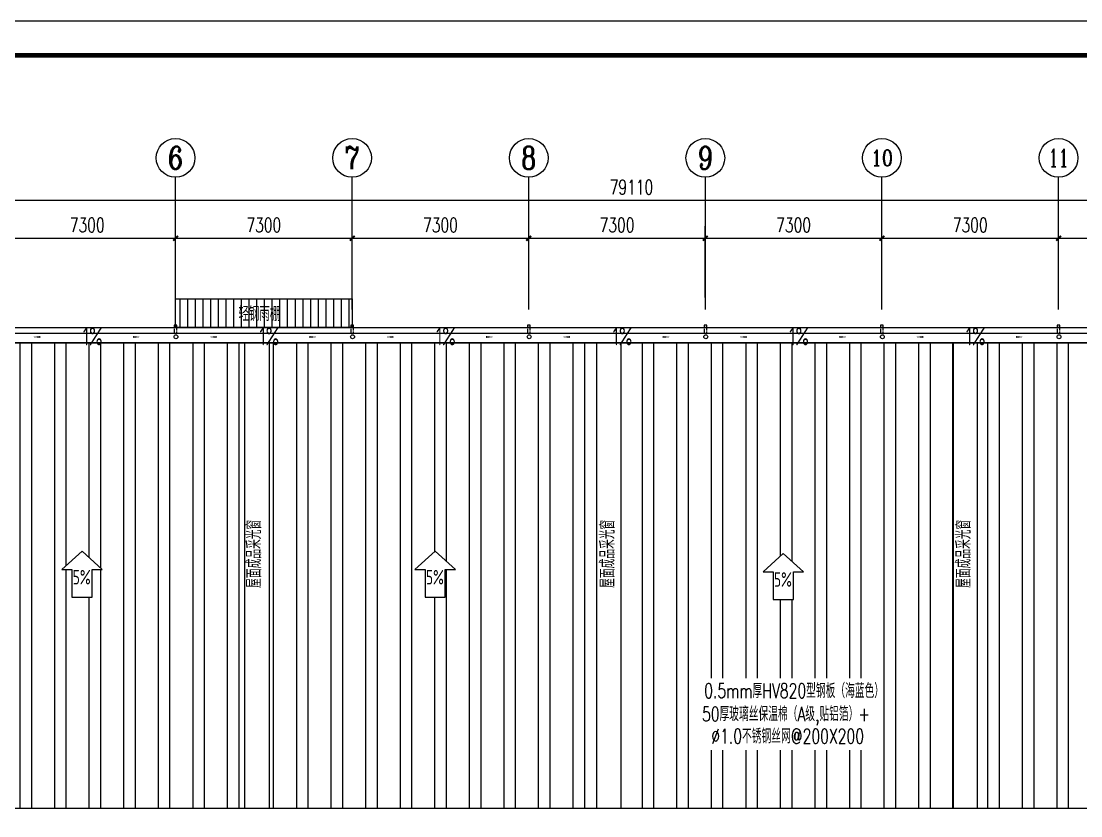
# Model space of a CAD drawing. Extents: x -89996 to 1006241, y -2176 to 440573.
# Drawn here: x 457931 to 501731, y 242045 to 274896 of the extents above; entities that cross this region are included whole.
import ezdxf
from ezdxf.enums import TextEntityAlignment as Align

# ---------------------------------------------------------------- set-up
doc = ezdxf.new("R2010")
doc.units = 0
doc.header["$LTSCALE"] = 1000
doc.header["$MEASUREMENT"] = 0
doc.linetypes.add('DASH', pattern=[0.35, 0.25, -0.1])
for name, color, linetype in [('AXIS', 3, 'Continuous'), ('AXIS_TEXT', 7, 'Continuous'), ('PUB_TEXT', 7, 'Continuous'), ('PUB_TITLE', 4, 'Continuous'), ('TEXT', 7, 'Continuous'), ('THIN', 7, 'Continuous'), ('WALL', 9, 'Continuous'), ('WINDOW', 4, 'Continuous'), ('天沟', 2, 'Continuous')]:
    doc.layers.add(name, color=color, linetype=linetype)
doc.styles.add('-GBCBIGGBENOR', font='GBENOR.shx', dxfattribs={"bigfont": 'GBCBIG.shx'})
doc.styles.add('_TCH_AXIS', font='COMPLEX', dxfattribs={"bigfont": 'GBCBIG'})
doc.styles.add('_TCH_DIM', font='SIMPLEX', dxfattribs={"bigfont": 'GBCBIG'})
doc.styles.add('_TCH_DIM_T3', font='SIMPLEX', dxfattribs={"width": 0.705882, "bigfont": 'GBCBIG'})
doc.styles.add('COMPLEX', font='COMPLEX')
doc.styles.add('TSSD_Dimension', font='Tssdeng.shx', dxfattribs={"width": 0.8, "bigfont": 'hztxt.shx'})
doc.styles.add('TSSD_Label', font='tssdeng.shx', dxfattribs={"width": 0.7, "bigfont": 'hztxt.shx'})
doc.dimstyles.new('_TCH_ARCH&&200', dxfattribs={"dimtxt": 595, "dimasz": 200, "dimexe": 500, "dimexo": 600, "dimgap": 252.5, "dimtad": 1, "dimdec": 0, "dimzin": 0, "dimdsep": 46, "dimtxsty": '_TCH_DIM_T3', "dimblk": 'ARCHTICK', "dimcen": 0.09, "dimclrt": 7, "dimazin": 2, "dimtfac": 1, "dimtdec": 0, "dimtix": 1, "dimtmove": 2, "dimatfit": 3, "dimfxl": 0, "dimtolj": 1, "dimtzin": 0, "dimarcsym": 0})
doc.dimstyles.new('TCH-200-1', dxfattribs={"dimtxt": 595, "dimasz": 200, "dimexe": 500, "dimexo": 600, "dimgap": 252.5, "dimtad": 1, "dimdec": 0, "dimzin": 0, "dimdsep": 46, "dimtxsty": '_TCH_DIM_T3', "dimblk": 'ARCHTICK', "dimcen": 0.09, "dimclrd": 3, "dimclre": 3, "dimclrt": 7, "dimazin": 2, "dimtfac": 1, "dimtdec": 0, "dimtix": 1, "dimtmove": 2, "dimatfit": 3, "dimfxl": 0, "dimtolj": 1, "dimtzin": 0, "dimarcsym": 0})

# ---------------------------------------------------------------- blocks, each defined once
blk = doc.blocks.new('_ArchTick')
at = {"color": 0, "linetype": 'ByBlock', "const_width": 0.4}
blk.add_lwpolyline([(-0.5, -0.5), (0.5, 0.5)], dxfattribs=at)
blk = doc.blocks.new('*D87')
at = {"layer": 'Defpoints', "color": 0, "transparency": 16777216}
for p in [(443600, 267484), (443600, 261995), (522710, 262235)]:
    blk.add_point(p, dxfattribs=at)
at = {"layer": 'WALL', "color": 3, "lineweight": -2, "transparency": 16777216}
for p, q in [((443600, 262595), (443600, 267984)), ((522710, 262835), (522710, 267984)), ((522710, 267484), (443600, 267484))]:
    blk.add_line(p, q, dxfattribs=at)
at = {"layer": 'WALL', "color": 3, "lineweight": -2, "transparency": 16777216, "xscale": 200, "yscale": 200, "zscale": 200, "rotation": 180}
blk.add_blockref('_ArchTick', (443600, 267484), dxfattribs=at)
at = {"layer": 'WALL', "color": 3, "lineweight": -2, "transparency": 16777216, "xscale": 200, "yscale": 200, "zscale": 200}
blk.add_blockref('_ArchTick', (522710, 267484), dxfattribs=at)
at = {"layer": 'WALL', "color": 7, "transparency": 16777216, "insert": (483155, 268034), "char_height": 595, "attachment_point": 5, "style": '_TCH_DIM_T3'}
blk.add_mtext('\\A1;79110', dxfattribs=at)
blk = doc.blocks.new('*D2980')
at = {"layer": 'AXIS', "color": 0, "lineweight": -2, "transparency": 16777216}
for p, q in [((457010, 263472), (457010, 266422)), ((464310, 263472), (464310, 266422)), ((457010, 265922), (464310, 265922))]:
    blk.add_line(p, q, dxfattribs=at)
at = {"layer": 'Defpoints', "color": 0, "transparency": 16777216}
for p in [(464310, 265922), (457010, 262872), (464310, 262872)]:
    blk.add_point(p, dxfattribs=at)
at = {"layer": 'AXIS', "color": 0, "lineweight": -2, "transparency": 16777216, "xscale": 200, "yscale": 200, "zscale": 200, "rotation": 180}
blk.add_blockref('_ArchTick', (457010, 265922), dxfattribs=at)
at = {"layer": 'AXIS', "color": 0, "lineweight": -2, "transparency": 16777216, "xscale": 200, "yscale": 200, "zscale": 200}
blk.add_blockref('_ArchTick', (464310, 265922), dxfattribs=at)
at = {"layer": 'AXIS', "color": 7, "transparency": 16777216, "insert": (460660, 266472), "char_height": 595, "attachment_point": 5, "style": '_TCH_DIM_T3'}
blk.add_mtext('\\A1;7300', dxfattribs=at)
blk = doc.blocks.new('*D2981')
at = {"layer": 'AXIS', "color": 0, "lineweight": -2, "transparency": 16777216}
for p, q in [((464310, 263472), (464310, 266422)), ((471610, 263472), (471610, 266422)), ((464310, 265922), (471610, 265922))]:
    blk.add_line(p, q, dxfattribs=at)
at = {"layer": 'Defpoints', "color": 0, "transparency": 16777216}
for p in [(471610, 265922), (464310, 262872), (471610, 262872)]:
    blk.add_point(p, dxfattribs=at)
at = {"layer": 'AXIS', "color": 0, "lineweight": -2, "transparency": 16777216, "xscale": 200, "yscale": 200, "zscale": 200, "rotation": 180}
blk.add_blockref('_ArchTick', (464310, 265922), dxfattribs=at)
at = {"layer": 'AXIS', "color": 0, "lineweight": -2, "transparency": 16777216, "xscale": 200, "yscale": 200, "zscale": 200}
blk.add_blockref('_ArchTick', (471610, 265922), dxfattribs=at)
at = {"layer": 'AXIS', "color": 7, "transparency": 16777216, "insert": (467960, 266472), "char_height": 595, "attachment_point": 5, "style": '_TCH_DIM_T3'}
blk.add_mtext('\\A1;7300', dxfattribs=at)
blk = doc.blocks.new('*D2982')
at = {"layer": 'AXIS', "color": 0, "lineweight": -2, "transparency": 16777216}
for p, q in [((471610, 263472), (471610, 266422)), ((478910, 263472), (478910, 266422)), ((471610, 265922), (478910, 265922))]:
    blk.add_line(p, q, dxfattribs=at)
at = {"layer": 'Defpoints', "color": 0, "transparency": 16777216}
for p in [(478910, 265922), (471610, 262872), (478910, 262872)]:
    blk.add_point(p, dxfattribs=at)
at = {"layer": 'AXIS', "color": 0, "lineweight": -2, "transparency": 16777216, "xscale": 200, "yscale": 200, "zscale": 200, "rotation": 180}
blk.add_blockref('_ArchTick', (471610, 265922), dxfattribs=at)
at = {"layer": 'AXIS', "color": 0, "lineweight": -2, "transparency": 16777216, "xscale": 200, "yscale": 200, "zscale": 200}
blk.add_blockref('_ArchTick', (478910, 265922), dxfattribs=at)
at = {"layer": 'AXIS', "color": 7, "transparency": 16777216, "insert": (475260, 266472), "char_height": 595, "attachment_point": 5, "style": '_TCH_DIM_T3'}
blk.add_mtext('\\A1;7300', dxfattribs=at)
blk = doc.blocks.new('*D2983')
at = {"layer": 'AXIS', "color": 0, "lineweight": -2, "transparency": 16777216}
for p, q in [((478910, 263472), (478910, 266422)), ((486210, 263472), (486210, 266422)), ((478910, 265922), (486210, 265922))]:
    blk.add_line(p, q, dxfattribs=at)
at = {"layer": 'Defpoints', "color": 0, "transparency": 16777216}
for p in [(486210, 265922), (478910, 262872), (486210, 262872)]:
    blk.add_point(p, dxfattribs=at)
at = {"layer": 'AXIS', "color": 0, "lineweight": -2, "transparency": 16777216, "xscale": 200, "yscale": 200, "zscale": 200, "rotation": 180}
blk.add_blockref('_ArchTick', (478910, 265922), dxfattribs=at)
at = {"layer": 'AXIS', "color": 0, "lineweight": -2, "transparency": 16777216, "xscale": 200, "yscale": 200, "zscale": 200}
blk.add_blockref('_ArchTick', (486210, 265922), dxfattribs=at)
at = {"layer": 'AXIS', "color": 7, "transparency": 16777216, "insert": (482560, 266472), "char_height": 595, "attachment_point": 5, "style": '_TCH_DIM_T3'}
blk.add_mtext('\\A1;7300', dxfattribs=at)
blk = doc.blocks.new('*D2984')
at = {"layer": 'AXIS', "color": 0, "lineweight": -2, "transparency": 16777216}
for p, q in [((486210, 263472), (486210, 266422)), ((493510, 263472), (493510, 266422)), ((486210, 265922), (493510, 265922))]:
    blk.add_line(p, q, dxfattribs=at)
at = {"layer": 'Defpoints', "color": 0, "transparency": 16777216}
for p in [(493510, 265922), (486210, 262872), (493510, 262872)]:
    blk.add_point(p, dxfattribs=at)
at = {"layer": 'AXIS', "color": 0, "lineweight": -2, "transparency": 16777216, "xscale": 200, "yscale": 200, "zscale": 200, "rotation": 180}
blk.add_blockref('_ArchTick', (486210, 265922), dxfattribs=at)
at = {"layer": 'AXIS', "color": 0, "lineweight": -2, "transparency": 16777216, "xscale": 200, "yscale": 200, "zscale": 200}
blk.add_blockref('_ArchTick', (493510, 265922), dxfattribs=at)
at = {"layer": 'AXIS', "color": 7, "transparency": 16777216, "insert": (489860, 266472), "char_height": 595, "attachment_point": 5, "style": '_TCH_DIM_T3'}
blk.add_mtext('\\A1;7300', dxfattribs=at)
blk = doc.blocks.new('*D2985')
at = {"layer": 'AXIS', "color": 0, "lineweight": -2, "transparency": 16777216}
for p, q in [((493510, 263472), (493510, 266422)), ((500810, 263472), (500810, 266422)), ((493510, 265922), (500810, 265922))]:
    blk.add_line(p, q, dxfattribs=at)
at = {"layer": 'Defpoints', "color": 0, "transparency": 16777216}
for p in [(500810, 265922), (493510, 262872), (500810, 262872)]:
    blk.add_point(p, dxfattribs=at)
at = {"layer": 'AXIS', "color": 0, "lineweight": -2, "transparency": 16777216, "xscale": 200, "yscale": 200, "zscale": 200, "rotation": 180}
blk.add_blockref('_ArchTick', (493510, 265922), dxfattribs=at)
at = {"layer": 'AXIS', "color": 0, "lineweight": -2, "transparency": 16777216, "xscale": 200, "yscale": 200, "zscale": 200}
blk.add_blockref('_ArchTick', (500810, 265922), dxfattribs=at)
at = {"layer": 'AXIS', "color": 7, "transparency": 16777216, "insert": (497160, 266472), "char_height": 595, "attachment_point": 5, "style": '_TCH_DIM_T3'}
blk.add_mtext('\\A1;7300', dxfattribs=at)
blk = doc.blocks.new('*D2986')
at = {"layer": 'AXIS', "color": 0, "lineweight": -2, "transparency": 16777216}
for p, q in [((500810, 263472), (500810, 266422)), ((508110, 263472), (508110, 266422)), ((500810, 265922), (508110, 265922))]:
    blk.add_line(p, q, dxfattribs=at)
at = {"layer": 'Defpoints', "color": 0, "transparency": 16777216}
for p in [(508110, 265922), (500810, 262872), (508110, 262872)]:
    blk.add_point(p, dxfattribs=at)
at = {"layer": 'AXIS', "color": 0, "lineweight": -2, "transparency": 16777216, "xscale": 200, "yscale": 200, "zscale": 200, "rotation": 180}
blk.add_blockref('_ArchTick', (500810, 265922), dxfattribs=at)
at = {"layer": 'AXIS', "color": 0, "lineweight": -2, "transparency": 16777216, "xscale": 200, "yscale": 200, "zscale": 200}
blk.add_blockref('_ArchTick', (508110, 265922), dxfattribs=at)
at = {"layer": 'AXIS', "color": 7, "transparency": 16777216, "insert": (504460, 266472), "char_height": 595, "attachment_point": 5, "style": '_TCH_DIM_T3'}
blk.add_mtext('\\A1;7300', dxfattribs=at)
blk = doc.blocks.new('_AXISO')
blk.add_circle((0, 0), 0.5)
at = {"layer": 'AXIS_TEXT', "style": 'COMPLEX', "width": 1.041667}
blk.add_attdef('A', text='', height=0.56, dxfattribs=at).set_placement((-0.25, -0.28), (0.25, -0.28), align=Align.FIT)

msp = doc.modelspace()

# ---------------------------------------------------------------- hatches: boundary and pattern name
at = {"true_color": 0x7aafdf}
h = msp.add_hatch(dxfattribs=at)
h.set_pattern_fill('ANSI31', color=143, scale=200, angle=45)
h.set_pattern_definition([(90, (7300, 219563.06), (-317.5, 3e-14), [])])
h.paths.add_polyline_path([(471610.44, 263424.53), (464310.44, 263424.53), (464310.44, 262235.09), (471610.44, 262235.09)])
h.paths.add_polyline_path([(466793.91, 262309.33), (468775.89, 262309.33), (468775.89, 263212.64), (466793.91, 263212.64)], flags=24)
at = {"layer": 'WALL', "true_color": 0x7aafdf}
h = msp.add_hatch(dxfattribs=at)
h.set_pattern_fill('ANSI32', color=143, scale=300, angle=45)
h.set_pattern_definition([(90, (443600.4, 222885.1), (-1428.75, 2e-13), []), (90, (444076.7, 223361.3), (-1428.75, 2e-13), [])])
h.paths.add_polyline_path([(467577, 242345.09), (453995.39, 242345.09), (453995.39, 261594.83), (467577, 261594.83)])
h.paths.add_polyline_path([(460027.48, 251081.73), (460862.88, 251081.73), (460862.88, 252225.53), (461281.86, 252225.53), (460445.18, 252990.11), (459608.5, 252225.53), (460027.48, 252225.53)], flags=16)
h.paths.add_polyline_path([(482122.04, 242345.09), (468177, 242345.09), (468177, 261594.83), (482122.04, 261594.83)])
h.paths.add_polyline_path([(475462.88, 251081.73), (475462.88, 252225.53), (475881.86, 252225.53), (475045.18, 252990.11), (474208.5, 252225.53), (474627.48, 252225.53), (474627.48, 251081.73)], flags=16)
h.paths.add_polyline_path([(496844.48, 242345.09), (482722.04, 242345.09), (482722.04, 261594.83), (496844.48, 261594.83)])
h.paths.add_polyline_path([(489013.67, 250987.9), (489849.07, 250987.9), (489849.07, 252131.69), (490268.05, 252131.69), (489431.37, 252896.28), (488594.69, 252131.69), (489013.67, 252131.69)], flags=16)
h.paths.add_polyline_path([(511609.9, 242345.09), (497444.48, 242345.09), (497444.48, 261594.83), (511609.9, 261594.83)])
h.paths.add_polyline_path([(504070.76, 250987.9), (504906.16, 250987.9), (504906.16, 252131.69), (505325.14, 252131.69), (504488.46, 252896.28), (503651.78, 252131.69), (504070.76, 252131.69)], flags=16)
h.paths.add_polyline_path([(522360.44, 242345.09), (512209.9, 242345.09), (512209.9, 261594.83), (522360.44, 261594.83)])
h.paths.add_polyline_path([(460047.54, 252154.65), (460817.88, 252154.65), (460817.88, 251500.58), (460047.54, 251500.58)], flags=0)
h.paths.add_polyline_path([(474647.54, 252154.65), (475417.88, 252154.65), (475417.88, 251500.58), (474647.54, 251500.58)], flags=0)
h.paths.add_polyline_path([(487233.62, 246469.79), (491995.31, 246469.79)], flags=0)
h.paths.add_polyline_path([(487222.34, 246469.79), (491857.52, 246469.79)], flags=0)
h.paths.add_polyline_path([(486223.15, 247740.49), (493566.84, 247740.49), (493566.84, 244763.78), (486223.15, 244763.78)], flags=16)
h.paths.add_polyline_path([(489033.73, 252060.82), (489804.07, 252060.82), (489804.07, 251406.75), (489033.73, 251406.75)], flags=0)
h.paths.add_polyline_path([(504090.81, 252060.82), (504861.16, 252060.82), (504861.16, 251406.75), (504090.81, 251406.75)], flags=0)

# ---------------------------------------------------------------- linework, layer by layer
for points in [[(464310.44, 263424.53), (471610.44, 263424.53), (471610.44, 262235.09), (464310.44, 262235.09)], [(522360.44, 261594.83), (443600.44, 261594.83), (443600.44, 261994.83), (522360.44, 261994.83)], [(443600.44, 241745.09), (522360.44, 241745.09), (522360.44, 242345.09), (443600.44, 242345.09)]]:
    msp.add_lwpolyline(points, close=True)
for points in [[(459467.65, 261840.69, 0, 0, 0), (458717.65, 261840.69, 0, 1333.35, 0), (458717.65, 261840.69, 1333.35, 1333.35, 0)], [(461796.93, 261840.69, 0, 0, 0), (462546.93, 261840.69, 0, 1333.35, 0), (462546.93, 261840.69, 1333.35, 1333.35, 0)], [(466767.65, 261840.69, 0, 0, 0), (466017.65, 261840.69, 0, 1333.35, 0), (466017.65, 261840.69, 1333.35, 1333.35, 0)], [(469096.93, 261840.69, 0, 0, 0), (469846.93, 261840.69, 0, 1333.35, 0), (469846.93, 261840.69, 1333.35, 1333.35, 0)], [(474067.65, 261840.69, 0, 0, 0), (473317.65, 261840.69, 0, 1333.35, 0), (473317.65, 261840.69, 1333.35, 1333.35, 0)], [(476396.93, 261840.69, 0, 0, 0), (477146.93, 261840.69, 0, 1333.35, 0), (477146.93, 261840.69, 1333.35, 1333.35, 0)], [(481367.65, 261840.69, 0, 0, 0), (480617.65, 261840.69, 0, 1333.35, 0), (480617.65, 261840.69, 1333.35, 1333.35, 0)], [(483696.93, 261840.69, 0, 0, 0), (484446.93, 261840.69, 0, 1333.35, 0), (484446.93, 261840.69, 1333.35, 1333.35, 0)], [(488667.65, 261840.69, 0, 0, 0), (487917.65, 261840.69, 0, 1333.35, 0), (487917.65, 261840.69, 1333.35, 1333.35, 0)], [(490996.93, 261840.69, 0, 0, 0), (491746.93, 261840.69, 0, 1333.35, 0), (491746.93, 261840.69, 1333.35, 1333.35, 0)], [(495967.65, 261840.69, 0, 0, 0), (495217.65, 261840.69, 0, 1333.35, 0), (495217.65, 261840.69, 1333.35, 1333.35, 0)], [(498296.93, 261840.69, 0, 0, 0), (499046.93, 261840.69, 0, 1333.35, 0), (499046.93, 261840.69, 1333.35, 1333.35, 0)], [(458717.65, 261840.69, 75, 0, 0), (458392.02, 261840.69, 0, 0, 0)], [(462546.93, 261840.69, 75, 0, 0), (462872.56, 261840.69, 0, 0, 0)], [(466017.65, 261840.69, 75, 0, 0), (465692.02, 261840.69, 0, 0, 0)], [(469846.93, 261840.69, 75, 0, 0), (470172.56, 261840.69, 0, 0, 0)], [(473317.65, 261840.69, 75, 0, 0), (472992.02, 261840.69, 0, 0, 0)], [(477146.93, 261840.69, 75, 0, 0), (477472.56, 261840.69, 0, 0, 0)], [(480617.65, 261840.69, 75, 0, 0), (480292.02, 261840.69, 0, 0, 0)], [(484446.93, 261840.69, 75, 0, 0), (484772.56, 261840.69, 0, 0, 0)], [(487917.65, 261840.69, 75, 0, 0), (487592.02, 261840.69, 0, 0, 0)], [(491746.93, 261840.69, 75, 0, 0), (492072.56, 261840.69, 0, 0, 0)], [(495217.65, 261840.69, 75, 0, 0), (494892.02, 261840.69, 0, 0, 0)], [(499046.93, 261840.69, 75, 0, 0), (499372.56, 261840.69, 0, 0, 0)]]:
    msp.add_lwpolyline(points, format="xyseb")
at = {"linetype": 'ByBlock'}
for centre in [(464328.26, 261849.34), (471628.26, 261849.34), (478928.26, 261849.34), (486228.26, 261849.34), (493528.26, 261849.34), (500828.26, 261849.34)]:
    msp.add_circle(centre, 80, dxfattribs=at)
at = {"layer": 'AXIS'}
for p, q in [((464310.44, 262971.88), (464310.44, 268443.29)), ((471610.44, 262971.88), (471610.44, 268443.29)), ((478910.44, 262971.88), (478910.44, 268443.29)), ((486210.44, 262971.88), (486210.44, 268443.29)), ((493510.44, 262971.88), (493510.44, 268443.29)), ((500810.44, 262971.88), (500810.44, 268443.29))]:
    msp.add_line(p, q, dxfattribs=at)
for points in [[(461281.86, 252225.53), (460445.18, 252990.11), (459608.5, 252225.53), (460027.48, 252225.53), (460027.48, 251081.73), (460862.88, 251081.73), (460862.88, 252225.53)], [(475881.86, 252225.53), (475045.18, 252990.11), (474208.5, 252225.53), (474627.48, 252225.53), (474627.48, 251081.73), (475462.88, 251081.73), (475462.88, 252225.53)], [(490268.05, 252131.69), (489431.37, 252896.28), (488594.69, 252131.69), (489013.67, 252131.69), (489013.67, 250987.9), (489849.07, 250987.9), (489849.07, 252131.69)]]:
    msp.add_lwpolyline(points, close=True, dxfattribs=at)
at = {"layer": 'PUB_TITLE'}
msp.add_lwpolyline([(396969.44, 190896.12), (545569.44, 190896.12), (545569.44, 274896.12), (396969.44, 274896.12)], close=True, dxfattribs=at)
at = {"layer": 'PUB_TITLE', "const_width": 200}
msp.add_lwpolyline([(400504.79, 192310.26), (400504.79, 273481.97), (544155.29, 273481.97), (544155.29, 192310.26)], close=True, dxfattribs=at)
at = {"layer": 'WALL'}
for points in [[(443600.44, 262235.09), (522710.44, 262235.09), (522710.44, 222145.09), (443600.44, 222145.09)], [(443600.44, 261594.83), (522360.44, 261594.83), (522360.44, 222885.09), (443600.44, 222885.09)]]:
    msp.add_lwpolyline(points, close=True, dxfattribs=at)
at = {"layer": 'WINDOW'}
for points in [[(467177, 261594.83), (468177, 261594.83), (468177, 242345.09), (467177, 242345.09)], [(481722.04, 261594.83), (482722.04, 261594.83), (482722.04, 242345.09), (481722.04, 242345.09)], [(496444.48, 261594.83), (497444.48, 261594.83), (497444.48, 242345.09), (496444.48, 242345.09)]]:
    msp.add_lwpolyline(points, close=True, dxfattribs=at)
at = {"layer": '天沟'}
for points in [[(464255.49, 262235.09), (464365.38, 262235.09), (464365.38, 262329.48), (464255.49, 262329.48)], [(471555.49, 262235.09), (471665.38, 262235.09), (471665.38, 262329.48), (471555.49, 262329.48)], [(478855.49, 262235.09), (478965.38, 262235.09), (478965.38, 262329.48), (478855.49, 262329.48)], [(486155.49, 262235.09), (486265.38, 262235.09), (486265.38, 262329.48), (486155.49, 262329.48)], [(493455.49, 262235.09), (493565.38, 262235.09), (493565.38, 262329.48), (493455.49, 262329.48)], [(500755.49, 262235.09), (500865.38, 262235.09), (500865.38, 262329.48), (500755.49, 262329.48)]]:
    msp.add_lwpolyline(points, close=True, dxfattribs=at)
at = {"layer": '天沟', "linetype": 'DASH', "ltscale": 0.2}
for points in [[(464255.49, 261994.83), (464365.38, 261994.83), (464365.38, 262235.09), (464255.49, 262235.09)], [(471555.49, 261994.83), (471665.38, 261994.83), (471665.38, 262235.09), (471555.49, 262235.09)], [(478855.49, 261994.83), (478965.38, 261994.83), (478965.38, 262235.09), (478855.49, 262235.09)], [(486155.49, 261994.83), (486265.38, 261994.83), (486265.38, 262235.09), (486155.49, 262235.09)], [(493455.49, 261994.83), (493565.38, 261994.83), (493565.38, 262235.09), (493455.49, 262235.09)], [(500755.49, 261994.83), (500865.38, 261994.83), (500865.38, 262235.09), (500755.49, 262235.09)]]:
    msp.add_lwpolyline(points, close=True, dxfattribs=at)

# ---------------------------------------------------------------- block references
at = {"layer": 'AXIS'}
ref = msp.add_blockref('_AXISO', (464310.44, 269243.29), dxfattribs=dict(at, xscale=1600, yscale=1600, zscale=1600))
ref.add_attrib('A', '6', dxfattribs={"layer": 'AXIS_TEXT', "height": 931.9, "style": '_TCH_AXIS'}).set_placement((463999.8, 268777.34), (464621.07, 268777.34), align=Align.FIT)
ref = msp.add_blockref('_AXISO', (471610.44, 269243.29), dxfattribs=dict(at, xscale=1600, yscale=1600, zscale=1600))
ref.add_attrib('A', '7', dxfattribs={"layer": 'AXIS_TEXT', "height": 931.9, "style": '_TCH_AXIS'}).set_placement((471299.8, 268777.34), (471921.07, 268777.34), align=Align.FIT)
ref = msp.add_blockref('_AXISO', (478910.44, 269243.29), dxfattribs=dict(at, xscale=1600, yscale=1600, zscale=1600))
ref.add_attrib('A', '8', dxfattribs={"layer": 'AXIS_TEXT', "height": 931.9, "style": '_TCH_AXIS'}).set_placement((478599.8, 268777.34), (479221.07, 268777.34), align=Align.FIT)
ref = msp.add_blockref('_AXISO', (486210.44, 269243.29), dxfattribs=dict(at, xscale=1600, yscale=1600, zscale=1600))
ref.add_attrib('A', '9', dxfattribs={"layer": 'AXIS_TEXT', "height": 931.9, "style": '_TCH_AXIS'}).set_placement((485899.8, 268777.34), (486521.07, 268777.34), align=Align.FIT)
ref = msp.add_blockref('_AXISO', (493510.44, 269243.29), dxfattribs=dict(at, xscale=1600, yscale=1600, zscale=1600))
ref.add_attrib('A', '10', dxfattribs={"layer": 'AXIS_TEXT', "height": 656.891, "style": '_TCH_AXIS'}).set_placement((493056.87, 268914.84), (493964, 268914.84), align=Align.FIT)
ref = msp.add_blockref('_AXISO', (500810.44, 269243.29), dxfattribs=dict(at, xscale=1600, yscale=1600, zscale=1600))
ref.add_attrib('A', '11', dxfattribs={"layer": 'AXIS_TEXT', "height": 737.525, "style": '_TCH_AXIS'}).set_placement((500388.99, 268874.53), (501231.88, 268874.53), align=Align.FIT)

# ---------------------------------------------------------------- texts
at = {"layer": 'PUB_TEXT', "style": '-GBCBIGGBENOR'}
msp.add_text('轻钢雨棚', height=600, dxfattribs=at).set_placement((466911.37, 262499.59, -1004.21))
at = {"layer": 'TEXT'}
for s, style, width, p in [('5%%%', 'TSSD_Dimension', 0.7, (460432.71, 251609.59)), ('5%%%', 'TSSD_Dimension', 0.7, (475032.71, 251609.59)), ('5%%%', 'TSSD_Dimension', 0.7, (489418.9, 251515.76)), ('0.5mm厚HV820型钢板（海蓝色）', '_TCH_DIM', 0.705882, (489880.01, 246914.75)), ('50厚玻璃丝保温棉（A级,贴铝箔）+', '_TCH_DIM', 0.705882, (489539.93, 245956.69)), ('%%C1.0不锈钢丝网@200X200', '_TCH_DIM', 0.705882, (489614.47, 245036.83))]:
    msp.add_text(s, height=600, dxfattribs=dict(at, style=style, width=width)).set_placement(p, align=Align.CENTER)
at = {"layer": 'THIN', "style": 'TSSD_Label', "width": 0.7}
for p in [(460888.34, 261869.5), (468188.34, 261869.5), (475488.34, 261869.5), (482788.34, 261869.5), (490088.34, 261869.5), (497388.34, 261869.5)]:
    msp.add_text('1%%%', height=750, dxfattribs=at).set_placement(p, align=Align.MIDDLE)
at = {"layer": 'WINDOW', "style": '_TCH_DIM', "width": 0.705882}
for p in [(467850.95, 252876.61), (482464.59, 252876.61), (497181.01, 252876.61)]:
    msp.add_text('屋面成品采光窗', height=600, rotation=90, dxfattribs=at).set_placement(p, align=Align.CENTER)

# ---------------------------------------------------------------- dimensions: what is measured, and where the dimension line sits
at = {"layer": 'AXIS'}
for p1, p2, picture, middle in [((457010.44, 262871.88), (464310.44, 262871.88), '*D2980', (460660.44, 266471.88)), ((464310.44, 262871.88), (471610.44, 262871.88), '*D2981', (467960.44, 266471.88)), ((471610.44, 262871.88), (478910.44, 262871.88), '*D2982', (475260.44, 266471.88)), ((478910.44, 262871.88), (486210.44, 262871.88), '*D2983', (482560.44, 266471.88)), ((486210.44, 262871.88), (493510.44, 262871.88), '*D2984', (489860.44, 266471.88)), ((493510.44, 262871.88), (500810.44, 262871.88), '*D2985', (497160.44, 266471.88)), ((500810.44, 262871.88), (508110.44, 262871.88), '*D2986', (504460.44, 266471.88))]:
    dim = msp.add_aligned_dim(p1=p1, p2=p2, distance=3050, dimstyle='_TCH_ARCH&&200', dxfattribs=at)
    dim.commit()
    dim.dimension.update_dxf_attribs({"geometry": picture, "text_midpoint": middle})
at = {"layer": 'WALL'}
dim = msp.add_linear_dim(base=(443600.44, 267483.71), p1=(522710.44, 262235.09), p2=(443600.44, 261995.09), angle=180, dimstyle='TCH-200-1', dxfattribs=at)
dim.commit()
dim.dimension.update_dxf_attribs({"geometry": '*D87', "text_midpoint": (483155.44, 268033.71)})

doc.saveas('drawing.dxf')
